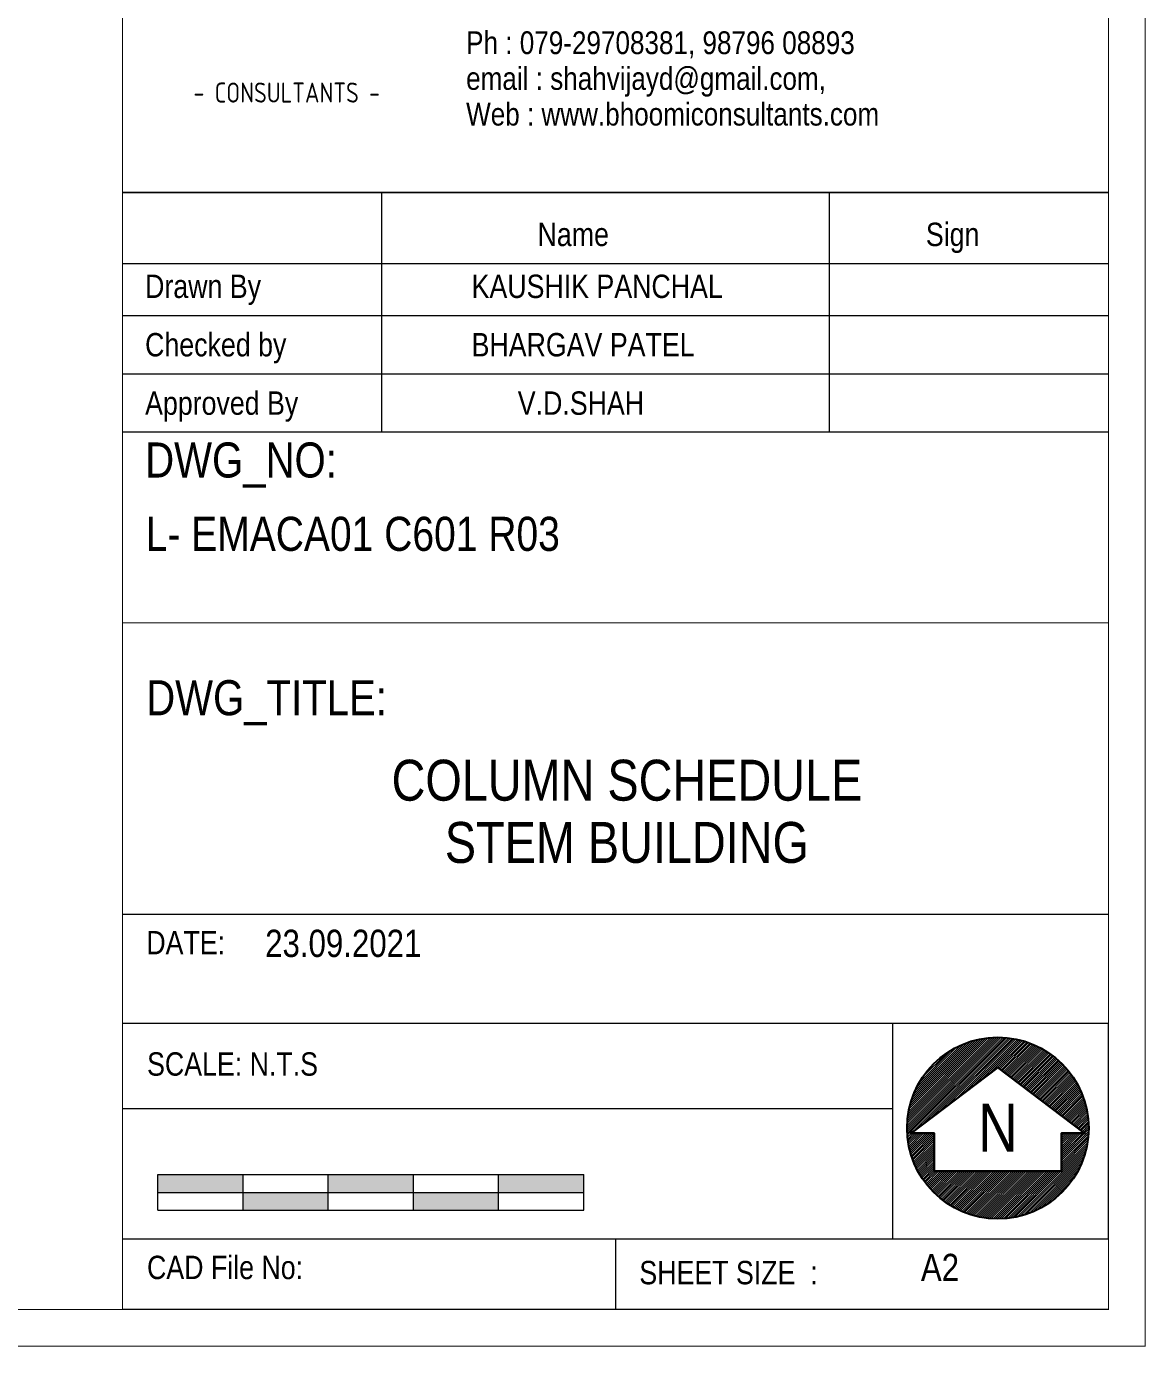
# Model space of a CAD drawing. Header units: millimetres. Extents: x 1112055 to 3390982, y -148532 to 766891.
# Drawn here: x 2222517 to 2233936, y -113966 to -100499 of the extents above; entities that cross this region are included whole.
import ezdxf
from ezdxf.enums import TextEntityAlignment as Align

# ---------------------------------------------------------------- set-up
doc = ezdxf.new("R2010")
doc.units = ezdxf.units.MM
doc.layers.add('B TITLE BLOCK', color=250, linetype='Continuous', lineweight=0)
doc.layers.add('tb text', color=7, linetype='Continuous', lineweight=13)
doc.layers.add('Layer 1', color=7, linetype='Continuous')
doc.styles.add('SWINC', font='swissc.ttf')

msp = doc.modelspace()

# ---------------------------------------------------------------- hatches: boundary and pattern name
at = {"layer": 'Layer 1', "lineweight": 5}
h = msp.add_hatch(dxfattribs=at)
h.set_pattern_fill('ANSI31', color=5, scale=4.633004, angle=360, style=0)
h.set_pattern_definition([(45, (2179450.363, -117787.303), (-10.4013902, 10.4013902), [])])
edge = h.paths.add_edge_path()
edge.add_arc((2232428.8, -111736.6), 926.6, 0, 360)
h.paths.add_polyline_path([(2232428.8, -111119.8), (2233314, -111789.7), (2233077.4, -111789.7), (2233077.4, -112177.7), (2231780.1, -112177.7), (2231780.1, -111789.7), (2231543.5, -111789.7)], flags=16)
at = {"layer": 'tb text'}
for points in [[(2223858.6, -112210.9), (2223858.6, -112393.2), (2224727.7, -112393.2), (2224727.7, -112210.9)], [(2226439.8, -112393.2), (2226465.9, -112393.2), (2226465.9, -112210.9), (2226439.8, -112210.9), (2225596.8, -112210.9), (2225596.8, -112393.2)], [(2228204.1, -112393.2), (2228204.1, -112210.9), (2227335, -112210.9), (2227335, -112393.2)], [(2225596.8, -112575.5), (2225596.8, -112393.2), (2224727.7, -112393.2), (2224727.7, -112575.5)], [(2226465.9, -112393.2), (2226465.9, -112575.5), (2227335, -112575.5), (2227335, -112393.2)]]:
    msp.add_hatch(color=256, dxfattribs=at).paths.add_polyline_path(points)

# ---------------------------------------------------------------- linework, layer by layer
at = {"layer": 'B TITLE BLOCK', "color": 250, "lineweight": 0}
for p, q in [((2233558.4, -102194.6), (2223497.4, -102194.6)), ((2223497.4, -102194.6), (2233558.4, -102194.6)), ((2223497.4, -102194.6), (2233558.4, -102194.6)), ((2226145.3, -104639.8), (2226145.3, -102194.6)), ((2230712.4, -104639.8), (2230712.4, -102194.6)), ((2223497.7, -102918.9), (2233558.7, -102918.9)), ((2223497.7, -102918.9), (2233558.7, -102918.9)), ((2223497.7, -103448.4), (2233558.7, -103448.4)), ((2223497.7, -103448.4), (2233558.7, -103448.4)), ((2223497.7, -104044.1), (2233558.7, -104044.1)), ((2223497.7, -104044.1), (2233558.7, -104044.1)), ((2223497.7, -104044.1), (2233558.7, -104044.1)), ((2233558.7, -104639.8), (2223497.3, -104639.8)), ((2233558.7, -104639.8), (2223497.7, -104639.8)), ((2233558.4, -109556.9), (2223497.6, -109556.9)), ((2223497.5, -110665.5), (2233558.4, -110665.5)), ((2231358.6, -112865.3), (2231358.6, -110665.5)), ((2233558.4, -112865.3), (2233558.4, -110665.5)), ((2231358.6, -111541.6), (2223498, -111540.9)), ((2223497.5, -112865.3), (2233558.4, -112865.3)), ((2228527.9, -112865.3), (2228527.9, -113588.1)), ((2233558.4, -113588.1), (2223497.4, -113588.1))]:
    msp.add_line(p, q, dxfattribs=at)
at = {"layer": 'B TITLE BLOCK', "color": 1, "const_width": 8.39}
msp.add_lwpolyline([(2078533.1, -28915.4), (2078533.1, -113961.8), (2233932.1, -113961.8), (2233932.1, -28915.4)], close=True, dxfattribs=at)
at = {"layer": 'B TITLE BLOCK', "color": 250, "lineweight": 0, "const_width": 8.39}
for points in [[(2078906.8, -29289.1), (2078906.8, -113588.1), (2233558.4, -113588.1), (2233558.4, -29289.1)], [(2223497.4, -113588.1), (2233558.4, -113588.1), (2233558.4, -29289.1), (2223497.4, -29289.1)], [(2233558.4, -113588.1), (2223497.4, -113588.1), (2223497.4, -94398.1), (2233558.4, -94398.1)], [(2223497.4, -106583.9), (2233558.4, -106583.9), (2233558.4, -113588.1), (2223497.4, -113588.1)]]:
    msp.add_lwpolyline(points, close=True, dxfattribs=at)
at = {"layer": 'Layer 1', "lineweight": 30}
msp.add_lwpolyline([(2232428.8, -111119.8), (2231543.5, -111789.7), (2231780.1, -111789.7), (2231780.1, -112177.7), (2233077.4, -112177.7), (2233077.4, -111789.7), (2233314, -111789.7)], close=True, dxfattribs=at)
at = {"layer": 'Layer 1'}
msp.add_circle((2232428.8, -111736.6), 926.6, dxfattribs=at)
at = {"layer": 'tb text'}
for points in [[(2223858.6, -112210.9), (2226439.8, -112210.9), (2228204.1, -112210.9)], [(2223858.6, -112575.5), (2223858.6, -112210.9)], [(2224727.7, -112575.5), (2224727.7, -112210.9)], [(2225596.8, -112575.5), (2225596.8, -112210.9)], [(2226465.9, -112575.5), (2226465.9, -112210.9)], [(2227335, -112575.5), (2227335, -112210.9)], [(2228204.1, -112575.5), (2228204.1, -112210.9)], [(2223858.6, -112393.2), (2226439.8, -112393.2), (2228204.1, -112393.2)], [(2223858.6, -112575.5), (2226439.8, -112575.5), (2228204.1, -112575.5)]]:
    msp.add_lwpolyline(points, dxfattribs=at)

# ---------------------------------------------------------------- texts
at = {"layer": 'B TITLE BLOCK', "color": 0, "style": 'SWINC'}
for s, p in [('Ph : 079-29708381, 98796 08893', (2227003.8, -100782.2)), ('email : shahvijayd@gmail.com,', (2227003.8, -101146.5)), ('Web : www.bhoomiconsultants.com', (2227003.8, -101510.7))]:
    msp.add_text(s, height=232.26, dxfattribs=at).set_placement(p)
at = {"layer": 'B TITLE BLOCK', "color": 251, "insert": (2225173.6, -100646.8), "char_height": 255.214, "attachment_point": 2, "style": 'SWINC'}
msp.add_mtext_dynamic_manual_height_columns('\\pxsm1,qj;{\\fBankGothic Lt BT|b0|i0|c0|p34;BHOOMI\\P\\ps*,q*;\\fGost|b0|i0|c0|p2;\\H0.8x;- CONSULTANTS -\\C1; }', width=667332.186, gutter_width=0, heights=[93867.9], dxfattribs=at)
at = {"layer": 'tb text', "style": 'SWINC'}
for s, height, p in [('Name', 238.29, (2227732.9, -102740.1)), ('Sign', 238.29, (2231694.8, -102740.1)), ('Drawn By', 238.29, (2223728.4, -103269.7)), ('KAUSHIK PANCHAL', 238.287, (2227059.7, -103269.7)), ('Checked by', 238.29, (2223728.4, -103865.4)), ('BHARGAV PATEL', 238.287, (2227059.7, -103865.4)), ('Approved By', 238.287, (2223728.4, -104461.1)), ('V.D.SHAH', 238.29, (2227530.8, -104461.1)), ('L- EMACA01 C601 R03', 347.501, (2223734.9, -105849.2)), ('COLUMN SCHEDULE', 417.002, (2226243.2, -108397)), ('STEM BUILDING', 417.002, (2226786.4, -109032)), ('23.09.2021', 277.98, (2224953.4, -109991.6))]:
    msp.add_text(s, height=height, dxfattribs=at).set_placement(p)
at = {"layer": 'tb text', "color": 7, "style": 'SWINC'}
for s, height, p in [('DATE: ', 238.27, (2223740.9, -109964.6)), ('SCALE: N.T.S', 238.269, (2223748.6, -111202.4)), ('CAD File No:', 238.269, (2223748.2, -113277.6)), ('SHEET SIZE  : ', 238.269, (2228771.2, -113330.2))]:
    msp.add_text(s, height=height, dxfattribs=at).set_placement(p)
msp.add_text('N', height=491.4, dxfattribs=at).set_placement((2232429.4, -111732.2), align=Align.MIDDLE_CENTER)
at = {"layer": 'tb text', "insert": (2231643.7, -113019.9), "char_height": 277.98, "width": 10578.34, "attachment_point": 1, "style": 'SWINC'}
msp.add_mtext('A2', dxfattribs=at)
at = {"layer": 'tb text', "color": 7, "style": 'SWINC'}
for tag, p, s, height in [('DWG_NO:', (2223729.2, -105100.9), 'XXX-XXXX-XXX-XXX', 357.43), ('DWG_TITLE:', (2223739.8, -107525.9), '', 357.4)]:
    msp.add_attdef(tag, p, s, height=height, dxfattribs=at)

doc.saveas('drawing.dxf')
